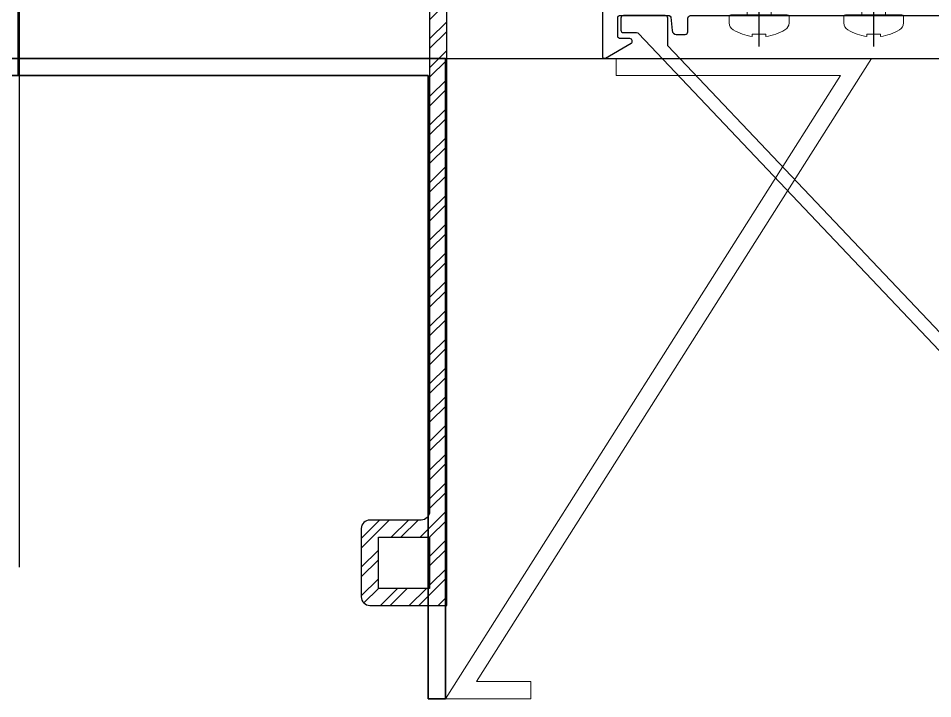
# Model space of a CAD drawing. Header units: millimetres. Extents: x 2519235 to 7246330, y 25937 to 201821.
# Drawn here: x 2723445 to 2723552.1, y 136462.3 to 136542 of the extents above; entities that cross this region are included whole.
import ezdxf

# ---------------------------------------------------------------- set-up
doc = ezdxf.new("R2010")
doc.units = ezdxf.units.MM
doc.linetypes.add('CENTER', pattern=[50.800000000000004, 31.75, -6.35, 6.35, -6.35])
for name, color, linetype in [('000 - 0_HIDE_OBJ_FRAMING_DEF_SUB_1', 7, 'Continuous'), ('010 - ASPG_ACCESSORIES_MAIN_COLOR_1', 7, 'Continuous'), ('010 - ASPG_EXTR_DEF_SUB', 7, 'Continuous'), ('010 - ASPG_EXTR_MAIN_COLOR_2', 7, 'Continuous'), ('010 - ASPG_FRAMING_CUT_COLOR_4', 7, 'Continuous'), ('010 - ASPG_FRAMING_DEF_SUB', 7, 'Continuous'), ('010 - ASPG_FRAMING_HATCH_', 7, 'Continuous'), ('A-GENM', 7, 'Continuous'), ('A-GLAZ-CURT', 7, 'Continuous'), ('Center Line', 7, 'CENTER')]:
    doc.layers.add(name, color=color, linetype=linetype)
doc.layers.add('SCREW', color=7, linetype='Continuous', lineweight=5)

# ---------------------------------------------------------------- blocks, each defined once
blk = doc.blocks.new('DPA_CP_Entrance Louver Grill Vertical - Louver Grill Vertical Z-V2-ENTRANCE 1 - LOWER ROOF LEVEL PLAN')
at = {"layer": '000 - 0_HIDE_OBJ_FRAMING_DEF_SUB_1', "color": 7, "lineweight": 35}
for p, q in [((702.000000000083, 200.0000000000238), (699.9999999997716, 200.0000000000238)), ((699.9999999997716, 200.0000000000238), (699.9999999997716, 124.9999999999889)), ((702.000000000083, 127.0000000000231), (702.000000000083, 200.0000000000238)), ((749.9999999997948, 127.0000000000231), (702.000000000083, 127.0000000000231)), ((749.9999999997948, 124.9999999999889), (749.9999999997948, 127.0000000000231)), ((699.9999999997716, 124.9999999999889), (749.9999999997948, 124.9999999999889))]:
    blk.add_line(p, q, dxfattribs=at)
at = {"layer": '000 - 0_HIDE_OBJ_FRAMING_DEF_SUB_1', "color": 7}
for q in [(-749.9999998476044, 124.9999999999998), (749.9999998476044, 50.00000000000296)]:
    blk.add_line((749.9999998476044, 124.9999999999997), q, dxfattribs=at)
blk = doc.blocks.new('DPA_CP_Entrance Louver Grill Vertical - Louver Grill Vertical Z-27946342-ENTRANCE 1 - LOWER ROOF LEVEL PLAN')
at = {"layer": '000 - 0_HIDE_OBJ_FRAMING_DEF_SUB_1', "color": 7, "lineweight": 35}
for p, q in [((-702.000000000083, 127.0000000000231), (-749.9999999997948, 127.0000000000231)), ((-749.9999999997948, 127.0000000000231), (-749.9999999997948, 124.9999999999889)), ((-749.9999999997948, 124.9999999999889), (-699.9999999997716, 124.9999999999889))]:
    blk.add_line(p, q, dxfattribs=at)
blk = doc.blocks.new('GM_Louver Grill Vertical Z1 - Z Profile-27946408-ENTRANCE 1 - LOWER ROOF LEVEL PLAN')
at = {"layer": '000 - 0_HIDE_OBJ_FRAMING_DEF_SUB_1', "color": 7, "lineweight": 9}
for p, q in [((3.733443376889045, 2.000000000034197), (50.00000000002328, 74.99999999996562)), ((50.00000000002328, 74.99999999996562), (40.00000000012951, 74.99999999996562)), ((40.00000000012951, 74.99999999996562), (40.00000000012951, 73.00000000000072)), ((46.3680285242357, 73.00000000000072), (0.1014719011014677, 0)), ((40.00000000012951, 73.00000000000072), (46.3680285242357, 73.00000000000072)), ((30.00000000023574, 2.000000000034197), (3.733443376889045, 2.000000000034197)), ((30.00000000023574, 0), (30.00000000023574, 2.000000000034197)), ((0.1014719011014677, 0), (30.00000000023574, 0))]:
    blk.add_line(p, q, dxfattribs=at)
blk = doc.blocks.new('A$C7e7c92b9')
at = {"layer": 'A-GENM', "color": 7, "lineweight": 9, "rotation": 180}
blk.add_blockref('GM_Louver Grill Vertical Z1 - Z Profile-27946408-ENTRANCE 1 - LOWER ROOF LEVEL PLAN', (124620.1784537779, 9933.466245706055), dxfattribs=at)
at = {"layer": 'A-GLAZ-CURT', "color": 7, "rotation": 180}
for name, p in [('DPA_CP_Entrance Louver Grill Vertical - Louver Grill Vertical Z-27946342-ENTRANCE 1 - LOWER ROOF LEVEL PLAN', (123770.1784536256, 10058.46624570605)), ('DPA_CP_Entrance Louver Grill Vertical - Louver Grill Vertical Z-V2-ENTRANCE 1 - LOWER ROOF LEVEL PLAN', (125270.1784536261, 10058.46624570605))]:
    blk.add_blockref(name, p, dxfattribs=at)
blk = doc.blocks.new('A$C6d15e31b')
at = {"layer": '000 - 0_HIDE_OBJ_FRAMING_DEF_SUB_1', "color": 7}
blk.add_blockref('A$C7e7c92b9', (-135619.3374636862, -23258.39544955263), dxfattribs=at)
blk = doc.blocks.new('*U2949')
at = {"layer": '010 - ASPG_FRAMING_HATCH_', "transparency": 33554585}
h = blk.add_hatch(dxfattribs=at)
h.set_pattern_fill('ANSI32', scale=0.25)
h.set_pattern_definition([(45, (0, 0), (-1.683798022700467, 1.683798022700467), []), (45, (1.1225325, 0), (-1.683798022700467, 1.683798022700467), [])])
edge = h.paths.add_edge_path()
edge.add_line((2.000000000009768, -50.0000000001819), (2.000000000009536, -75.00000000027285))
edge.add_line((2.000000000009536, -75.00000000027285), (-1.376676550535194e-14, -75.00000000027285))
edge.add_line((-1.377727649045784e-14, -75.00000000027285), (2.183725214694612e-13, -49.00000000020555))
edge.add_arc((0.9999999999907824, -49.00000000021976), 0.999999999990564, 89.99999999918577, 179.9999999991858, ccw=False)
edge.add_line((1.000000000004993, -48.00000000022919), (62.99999999987471, -48.00000000022955))
edge.add_arc((62.99999999988892, -47.00000000023898), 0.999999999990564, 269.9999999991858, 359.9999999991858)
edge.add_line((63.99999999987948, -47.00000000025319), (63.99999999987995, 47.00000000025248))
edge.add_arc((62.99999999988939, 47.00000000023827), 0.999999999990564, 8.142219984623432e-10, 90.00000000081424)
edge.add_line((62.99999999987518, 48.00000000022884), (1.000000000005464, 48.00000000022919))
edge.add_arc((0.9999999999912551, 49.00000000021976), 0.999999999990564, 180.0000000008142, 270.0000000008142, ccw=False)
edge.add_line((6.91122180303467e-13, 49.00000000020555), (9.232719782633861e-13, 75.00000000027285))
edge.add_line((9.232719782633861e-13, 75.00000000027285), (2.000000000010473, 75.00000000027285))
edge.add_line((2.000000000010473, 75.00000000027285), (2.000000000010241, 50.0000000001819))
edge.add_line((2.000000000010241, 50.0000000001819), (140.9999999998781, 50.00000000018107))
edge.add_line((140.9999999998781, 50.00000000018107), (140.9999999998781, 41.00000000016652))
edge.add_arc((139.9999999998876, 41.00000000018073), 0.999999999990564, 269.9999999991858, 359.9999999991858, ccw=False)
edge.add_line((139.9999999998734, 40.00000000019017), (131.999999999892, 40.00000000019029))
edge.add_arc((131.9999999998778, 41.00000000018085), 0.999999999990564, 180.0000000008142, 270.0000000008142, ccw=False)
edge.add_line((130.9999999998872, 41.00000000016664), (130.9999999998872, 47.00000000025214))
edge.add_arc((129.9999999998967, 47.00000000023793), 0.999999999990564, 8.142219984623432e-10, 90.00000000081424)
edge.add_line((129.9999999998824, 48.00000000022849), (66.99999999989429, 48.00000000022884))
edge.add_arc((66.99999999988007, 47.00000000023827), 0.999999999990564, 89.99999999918577, 179.9999999991858)
edge.add_line((65.99999999988951, 47.00000000025248), (65.99999999988903, -47.00000000025319))
edge.add_arc((66.99999999987959, -47.00000000023898), 0.999999999990564, 180.0000000008142, 270.0000000008142)
edge.add_line((66.9999999998938, -48.00000000022955), (129.9999999998819, -48.0000000002299))
edge.add_arc((129.9999999998961, -47.00000000023933), 0.999999999990564, 269.9999999991858, 359.9999999991858)
edge.add_line((130.9999999998867, -47.00000000025354), (130.9999999998868, -41.00000000357866))
edge.add_arc((131.9999999998773, -41.00000000359287), 0.999999999990564, 89.99999999918577, 179.9999999991858, ccw=False)
edge.add_line((131.9999999998915, -40.0000000036023), (139.9999999998729, -40.00000000360242))
edge.add_arc((139.9999999998871, -41.00000000359299), 0.999999999990564, 8.14225131762214e-10, 90.00000000081423, ccw=False)
edge.add_line((140.9999999998777, -41.00000000357878), (140.9999999998776, -50.00000000632181))
edge.add_line((140.9999999998776, -50.00000000632181), (2.000000000009777, -50.0000000001819))
h.paths.add_polyline_path([(138.9999999998686, 48.00000000022837), (138.9999999998686, 42.00000000355348), (132.9999999998968, 42.0000000035536), (132.9999999998968, 48.00000000022849)], flags=16)
h.paths.add_polyline_path([(138.999999999868, -48.00000000023002), (138.9999999998681, -42.00000000355513), (132.9999999998963, -42.00000000355501), (132.9999999998962, -48.00000000023001)], flags=16)
at = {"layer": '010 - ASPG_FRAMING_CUT_COLOR_4', "color": 7}
blk.add_lwpolyline([(65.99999999988951, 47.00000000025248), (65.99999999988903, -47.00000000025319, 0.414213562373095), (66.9999999998938, -48.00000000022955), (129.9999999998819, -48.0000000002299, 0.414213562373095), (130.9999999998867, -47.00000000025354), (130.9999999998868, -41.00000000357866, -0.414213562373095), (131.9999999998915, -40.0000000036023), (139.9999999998729, -40.00000000360242, -0.414213562373095), (140.9999999998777, -41.00000000357878), (140.9999999998776, -50.00000000632181), (2.000000000009768, -50.0000000001819), (2.000000000009536, -75.00000000027285), (-1.377727649045784e-14, -75.00000000027285), (2.183725214694612e-13, -49.00000000020555, -0.414213562373095), (1.000000000004993, -48.00000000022919), (62.99999999987471, -48.00000000022955, 0.414213562373095), (63.99999999987948, -47.00000000025319), (63.99999999987995, 47.00000000025248, 0.414213562373095)], format="xyb", dxfattribs=at)
blk.add_lwpolyline([(138.999999999868, -48.00000000023002), (138.9999999998681, -42.00000000355513), (132.9999999998963, -42.00000000355501), (132.9999999998962, -48.00000000023001)], close=True, dxfattribs=at)
at = {"layer": '010 - ASPG_FRAMING_DEF_SUB', "color": 7, "transparency": 33554508}
blk.add_line((136.4999999998283, 2.131628207280301e-14), (-4.500000000049795, 2.131628207280301e-14), dxfattribs=at)
blk = doc.blocks.new('PZG35-9D5')
at = {"layer": 'Center Line', "color": 7}
blk.add_line((1.4210854715202e-14, 3.733653355866409), (1.4210854715202e-14, -10.53404386090006), dxfattribs=at)
at = {"layer": 'SCREW', "color": 7}
for p, q in [((-1.399999999999963, 2.842170943040401e-14), (-1.399999999999963, -1.090192378864657)), ((1.399999999999991, 0), (1.399999999999991, -0.5901923788647139)), ((-1.850000000000009, -1.399999999999977), (1.850000000000037, -0.8999999999999773)), ((-1.399999999999963, -1.090192378864685), (1.399999999999991, -0.5901923788646855)), ((1.850000000000037, -0.8999999999999773), (1.399999999999991, -0.5901923788646855)), ((1.850000000000037, -0.8999999999999773), (1.399999999999991, -1.209807621135297)), ((-1.850000000000009, -1.399999999999977), (-1.399999999999963, -1.090192378864685)), ((-1.850000000000009, -1.399999999999977), (-1.399999999999963, -1.709807621135297)), ((-1.399999999999963, -1.709807621135297), (1.399999999999991, -1.209807621135297)), ((-1.399999999999963, -1.709807621135269), (-1.399999999999963, -2.390192378864697)), ((-1.399999999999963, -2.390192378864697), (1.399999999999991, -1.890192378864697)), ((1.399999999999991, -1.209807621135269), (1.399999999999991, -1.890192378864725)), ((1.850000000000037, -2.199999999999989), (1.399999999999991, -1.890192378864697)), ((-1.850000000000009, -2.699999999999989), (1.850000000000037, -2.199999999999989)), ((-1.850000000000009, -2.699999999999989), (-1.399999999999963, -2.390192378864697)), ((-1.850000000000009, -2.699999999999989), (-1.399999999999963, -3.009807621135309)), ((-1.399999999999963, -3.009807621135309), (1.399999999999991, -2.509807621135309)), ((-1.399999999999963, -3.009807621135309), (-1.399999999999963, -3.690192378864708)), ((0.5619885887190463, -3.339837273736322), (1.399999999999991, -3.190192378864708)), ((1.850000000000037, -2.199999999999989), (1.399999999999991, -2.509807621135309)), ((1.399999999999991, -2.50980762113528), (1.399999999999991, -3.190192378864708)), ((1.850000000000037, -3.5), (1.399999999999991, -3.190192378864708)), ((-1.850000000000009, -4), (-1.399999999999963, -3.690192378864708)), ((-1.850000000000009, -4), (-0.9911470940920566, -3.883938796498938)), ((-1.850000000000009, -4), (-1.399999999999963, -4.30980762113532)), ((-1.399999999999963, -3.690192378864708), (-0.8446989986695002, -3.591031485769975)), ((-1.399999999999963, -4.30980762113532), (-1.184865735341859, -4.271390788160659)), ((0.7141825614195483, -3.653488843051434), (1.850000000000037, -3.5)), ((0.7141825614195483, -3.932275020881832), (1.399999999999991, -3.80980762113532)), ((1.850000000000037, -3.5), (1.399999999999991, -3.80980762113532)), ((1.399999999999991, -3.809807621135349), (1.399999999999991, -4.490192378864691)), ((-1.399999999999963, -4.309807621135349), (-1.399999999999963, -8.099999999999966)), ((0.7141825614195483, -4.612659778611231), (1.399999999999991, -4.49019237886472)), ((0.7141825614195483, -4.953488843051389), (1.850000000000037, -4.800000000000011)), ((0.7141825614195483, -5.232275020881843), (1.399999999999991, -5.109807621135332)), ((1.850000000000037, -4.800000000000011), (1.399999999999991, -4.49019237886472)), ((1.850000000000037, -4.800000000000011), (1.399999999999991, -5.109807621135332)), ((1.399999999999991, -5.109807621135332), (1.399999999999991, -8.099999999999966)), ((1.4210854715202e-14, -9.5), (-1.399999999999963, -8.099999999999966)), ((1.4210854715202e-14, -9.5), (1.399999999999991, -8.099999999999966))]:
    blk.add_line(p, q, dxfattribs=at)
blk.add_lwpolyline([(1.4210854715202e-14, -9.5), (0.7141825614195483, -5.232275020881843), (0.7141825614195483, -3.600899293750615, 0.4176573264866609), (0.4106596181599826, -3.300919979679151, 0.1081021898226624), (-0.8446989986694433, -3.591031485769975), (-1.399999999999991, -4.701675652739141)], format="xyb", dxfattribs=at)
blk = doc.blocks.new('*U2951')
at = {"layer": 'SCREW', "color": 7}
blk.add_lwpolyline([(3.026373332565058, 1.780836269555209, 0.09905967801670053), (0.7999999999999687, 2.546427498927414), (0.7999999999999687, 2.274284095813357), (-0.800000000000054, 2.274284095813357), (-0.800000000000054, 2.546427498927414, 0.09905967801670058), (-3.026373332565143, 1.780836269555209, 0.2665876613401604), (-3.500000000000043, 0.9556546004010897), (-3.500000000000043, 0.1999999999999886, 0.4142135623730938), (-3.300000000000054, 0), (3.299999999999997, 0, 0.4142135623731049), (3.499999999999986, 0.1999999999999886), (3.499999999999957, 0.9556546004010897, 0.2665876613401604)], format="xyb", close=True, dxfattribs=at)
blk.add_blockref('PZG35-9D5', (-1.4210854715202e-14, 0), dxfattribs=at)
blk = doc.blocks.new('*U2950')
at = {"color": 7}
blk.add_point((0, 0), dxfattribs=at)
at = {"layer": '010 - ASPG_ACCESSORIES_MAIN_COLOR_1', "color": 7}
blk.add_lwpolyline([(-39.69999999902211, -0.5999999995172398, 0.4142135623731156), (-39.99999999883585, -0.8999999995638059), (-39.99999999883585, -7.366962144914214, 0.5773502691897371), (-39.65044321701862, -7.568778847059366), (-36.64260295056738, -5.832201459393036, 0.7673269879794871), (-36.78520590183325, -5.299999999645297), (-37.89999999874271, -5.299999999645297, -0.4142135623735732), (-38.19999999902211, -4.999999999656938), (-38.19999999902211, -2.799999999587089, -0.4142135623730951), (-37.99999999883585, -2.59999999951724), (-32.18326623388566, -2.59999999951724, -0.3888787318530097), (-31.98402729420923, -2.782568851142787), (-31.8474567013327, -4.343577870872468, 0.3888787318530089), (-31.34935935237445, -4.799999999528882), (-30.29999999911524, -4.799999999528882, 0.4142135623732408), (-29.99999999883585, -4.499999999540523), (-29.99999999883585, -2.899999999505599, -0.4142135623731785), (-29.69999999902211, -2.59999999951724), (0.4107479506637901, -2.59999999951724, -0.3789692262628873), (3.38851808081381, -5.235465979035143), (7.952927200356498, -42.5207682372482, 0.4465929586642906), (11.6177961837966, -45.07649022702281, -0.4898018444424612), (16.07846395508386, -48.68238816667036), (16.06490363762714, -49.36225294566866, -0.1824796859550777), (15.80227640201338, -50.01801436272836, -0.2679491924113072), (15.32539491611533, -50.16829426406803, 1.122114645179816), (15.09990952932276, -52.3421093734276, 0.4050039718497206), (18.0645059288945, -49.40213623346681), (18.07806624681689, -48.72227145435209, 0.4898054953707174), (11.15966573380865, -43.12966807454978, -0.4465970485362636), (9.938031048281118, -42.27776159492242), (4.866356541635469, -0.8481197821154633, 0.3641755342157969), (4.570876519894227, -0.5999999995172398)], format="xyb", close=True, dxfattribs=at)
at = {"layer": '010 - ASPG_EXTR_DEF_SUB', "color": 7}
for p in [(-39.99999999883585, -0.4999999995172402), (43.44495566345738, -76.89999999944341), (43.44495566345738, -77.49999999954052)]:
    blk.add_point(p, dxfattribs=at)
at = {"layer": '010 - ASPG_EXTR_MAIN_COLOR_2', "color": 7}
blk.add_lwpolyline([(11.37409105408005, -48.15170148877115), (11.47245816211216, -47.43577758665815), (12.17779493960552, -47.55667202338264), (12.29266474000178, -46.78670596401826, -0.5355375090189683), (14.1918134491425, -49.16870282323253, 0.9915718169393263), (15.66379558271728, -49.57599316951273, 1.157025413028558), (8.792231505503878, -48.77291728999153, -0.6885576205791355), (8.274611146422103, -48.98797988444021), (-17.14292736421339, -22.16859813180672), (-32.34153279638849, -6.131750148785431), (-32.34153279638849, -2.899999981694054, 0.4143115081626392), (-32.64163311407901, -2.59999999951724), (-37.54163311352022, -2.59999999951724, 0.4141156188887998), (-37.84153278893791, -2.899999981635847), (-37.84153278893791, -4.299999988411218, 0.4142135623731781), (-37.54153279098682, -4.599999986478724), (-35.98884801496752, -4.599999986478724, -0.205894629290155), (-35.77110154624097, -4.693635078269653), (33.22969053988345, -77.49999999954052), (43.14495566324331, -77.49999999954052, 0.6681786376628355), (43.35708769806661, -76.98786796536915), (40.5215537941549, -74.1523340573247, 0.6681786381757795), (40.00942175951786, -74.36446609156592), (40.00942175951786, -75.99999999802712), (33.87471885257401, -75.99999999802712), (11.86384030175395, -52.7751643466243, -0.5583539238224016), (12.08261241135187, -51.95244935475676, 0.7662751832817146), (12.03674733010121, -50.39291741001107, -0.4385828234445206), (10.70630855322815, -48.05207626283555)], format="xyb", close=True, dxfattribs=at)
at = {"layer": 'SCREW', "color": 7, "rotation": 180}
for p in [(-21.64901723782532, -2.499999999924694), (-8.237076249206439, -2.499999999924694)]:
    blk.add_blockref('*U2951', p, dxfattribs=at)
blk = doc.blocks.new('*U1112')
at = {"color": 7, "rotation": 180}
blk.add_blockref('*U2950', (1391.770309460117, 69.3), dxfattribs=at)
at = {"color": 7, "transparency": 33554559, "xscale": -1, "rotation": 270}
blk.add_blockref('*U2949', (1500, 1.546684558206834e-09), dxfattribs=at)
blk = doc.blocks.new('*U2669')
at = {"color": 7, "transparency": 33554559, "xscale": -1, "rotation": 270}
blk.add_blockref('*U2949', (0, 0), dxfattribs=at)
blk = doc.blocks.new('W-1-PP17-ENT1_REV02_20260416-153151_PP17_ENT1_ASPG_MAIN_UPPL')
at = {"color": 7, "rotation": 179.9999999999999}
blk.add_blockref('*U1112', (-9599, -13247.99999999907), dxfattribs=at)
blk.add_blockref('*U2669', (-11099, -13247.99999999907), dxfattribs=at)

msp = doc.modelspace()

# ---------------------------------------------------------------- block references
at = {"color": 7}
msp.add_blockref('A$C6d15e31b', (2734544.160699638, 149862.19399822), dxfattribs=at)

# ---------------------------------------------------------------- next in the draw order: block references
msp.add_blockref('W-1-PP17-ENT1_REV02_20260416-153151_PP17_ENT1_ASPG_MAIN_UPPL', (2734544.160699638, 149862.19399822), dxfattribs=at)

doc.saveas('drawing.dxf')
